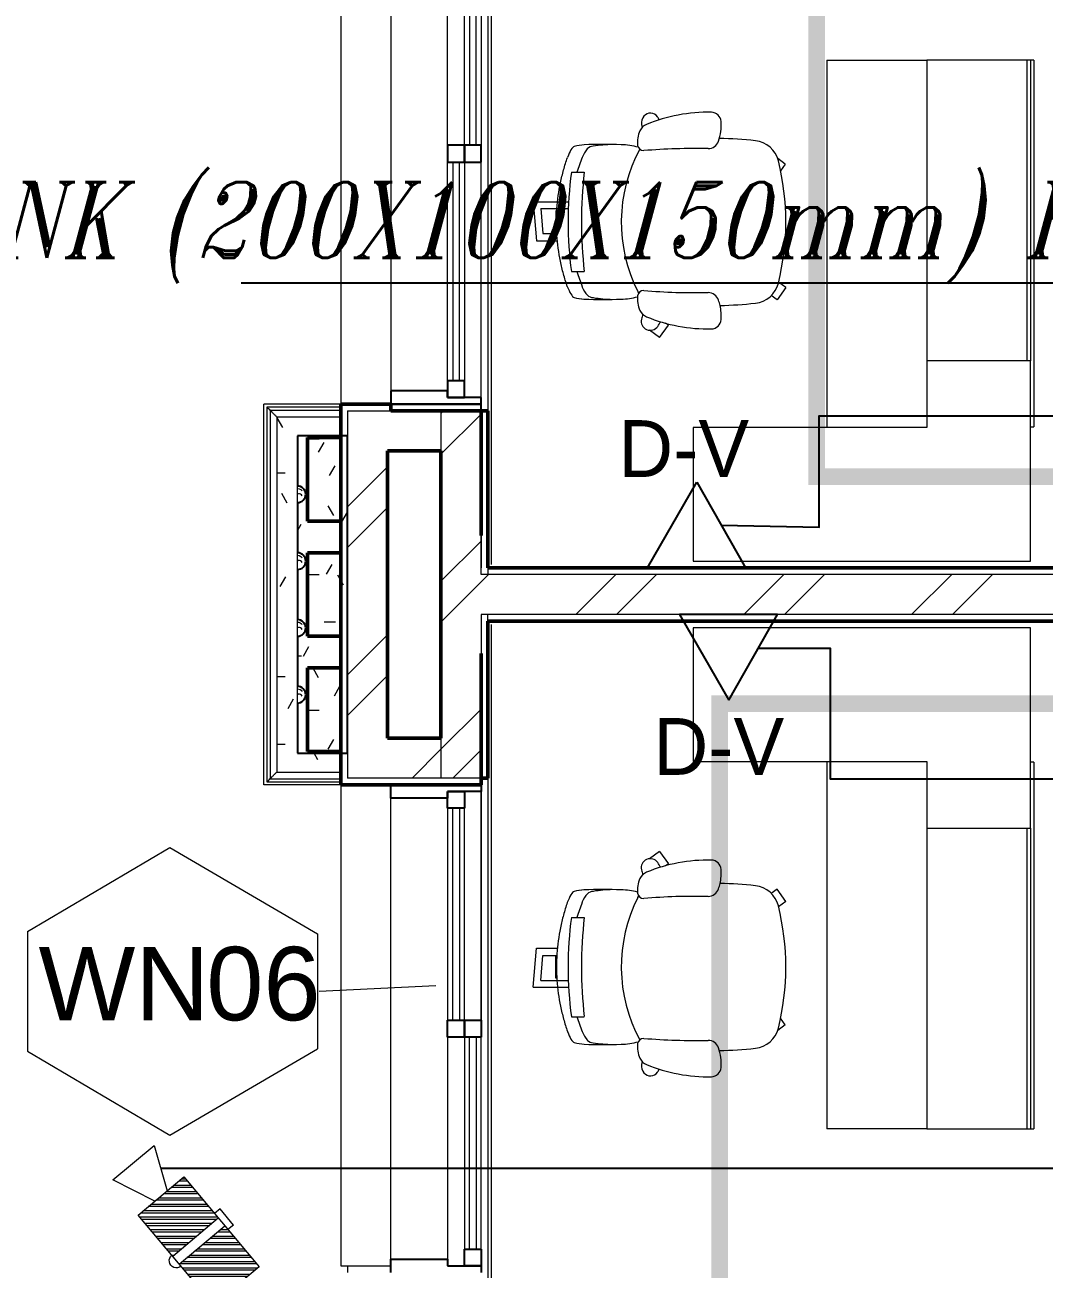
# Model space of a CAD drawing. Header units: millimetres. Extents: x -9358 to 257996, y -67499 to 9117.
# Drawn here: x 32884 to 35936, y -26768 to -23043 of the extents above; entities that cross this region are included whole.
import ezdxf
from ezdxf import colors
from ezdxf.entities.mleader import LeaderData, LeaderLine
from ezdxf.math import Vec2, Vec3

# ---------------------------------------------------------------- set-up
doc = ezdxf.new("R2010")
doc.units = ezdxf.units.MM
doc.header["$LTSCALE"] = 1000
for name, color, linetype, lineweight in [('A-FLR-PAT', 8, 'Continuous', 18), ('A-FRN', 8, 'Continuous', 9), ('A-LIN-30-1', 8, 'Continuous', 25), ('A-TYP-WIN', 8, 'Continuous', 0), ('A-WAL-CLD', 8, 'Continuous', 9), ('A-WAL-CMU', 8, 'Continuous', 50), ('A-WAL-FIN', 8, 'Continuous', 9), ('A-WAL-LOW-20', 8, 'Continuous', 18), ('A-WAL-LOW-20-1', 8, 'Continuous', 50), ('A-WAL-LOW-30', 8, 'Continuous', 18), ('A-WAL-PAT-1', 8, 'Continuous', 9), ('A-WIN', 8, 'Continuous', 9), ('A-WIN-1', 8, 'Continuous', 25), ('A-WIN-2', 8, 'Continuous', 18), ('LC-CAM', 4, 'Continuous', 5)]:
    doc.layers.add(name, color=color, linetype=linetype, lineweight=lineweight)
for name, color, linetype in [('CCTV', 4, 'Continuous'), ('CCTVNET', 6, 'Continuous'), ('DATANET', 4, 'Continuous'), ('F POINT AGN', 7, 'Continuous'), ('Route - rack1', 7, 'Continuous')]:
    doc.layers.add(name, color=color, linetype=linetype)
doc.styles.add('Arial_8', font='arial.ttf', dxfattribs={"height": 220})
doc.styles.add('ELEC', font='romant.shx', dxfattribs={"width": 0.8, "oblique": 15, "height": 0.18})
pattern_1 = [(45, (0, 0), (-251.4472, 251.4472), []), (45, (0, 381), (-251.4472, 251.4472), [])]
pattern_2 = [(0, (0, 0), (406.4, 101.6), [33.528, -271.272, 33.528, -271.272, -1625.6]), (0, (0, 0), (406.4, 101.6), [-609.6, 33.528, -576.072, 33.528, -271.272, -711.2]), (0, (0, 0), (406.4, 101.6), [-1524, 33.528, -169.672, 33.528, -474.472]), (120, (152.4, 50.8), (-291.18818, 301.15272), [33.528, -271.272, 33.528, -271.272, -1625.6]), (120, (152.4, 50.8), (-291.18818, 301.15272), [-609.6, 33.528, -576.072, 33.528, -271.272, -711.2]), (120, (152.4, 50.8), (-291.18818, 301.15272), [-1524, 33.528, -169.672, 33.528, -474.472]), (240, (203.2, 254), (-115.21182, -402.75272), [33.528, -271.272, 33.528, -271.272, -1625.6]), (240, (203.2, 254), (-115.21182, -402.75272), [-609.6, 33.528, -576.072, 33.528, -271.272, -711.2]), (240, (203.2, 254), (-115.21182, -402.75272), [-1524, 33.528, -169.672, 33.528, -474.472])]
pattern_3 = [(0, (0, 0), (812.8, 203.2), [33.528, -576.072, 33.528, -576.072, -3251.2]), (0, (0, 0), (812.8, 203.2), [-1219.2, 33.528, -1185.672, 33.528, -576.072, -1422.4]), (0, (0, 0), (812.8, 203.2), [-3048, 33.528, -372.872, 33.528, -982.472]), (120, (304.8, 101.6), (-582.3764, 602.30545), [33.528, -576.072, 33.528, -576.072, -3251.2]), (120, (304.8, 101.6), (-582.3764, 602.30545), [-1219.2, 33.528, -1185.672, 33.528, -576.072, -1422.4]), (120, (304.8, 101.6), (-582.3764, 602.30545), [-3048, 33.528, -372.872, 33.528, -982.472]), (240, (406.4, 508), (-230.4236, -805.50545), [33.528, -576.072, 33.528, -576.072, -3251.2]), (240, (406.4, 508), (-230.4236, -805.50545), [-1219.2, 33.528, -1185.672, 33.528, -576.072, -1422.4]), (240, (406.4, 508), (-230.4236, -805.50545), [-3048, 33.528, -372.872, 33.528, -982.472])]

# ---------------------------------------------------------------- blocks, each defined once
blk = doc.blocks.new('Window Tag - Window Tag-41068-01-Ground Floor Plan')
at = {"layer": 'A-TYP-WIN'}
for p, q in [((-4.506, 1.627), (-0.238, 4.142)), ((-0.238, 4.142), (4.181, 1.556)), ((-4.506, 1.627), (-4.506, -1.959)), ((4.181, 1.556), (4.181, -1.888)), ((-4.506, -1.959), (-0.238, -4.474)), ((-0.238, -4.474), (4.181, -1.888))]:
    blk.add_line(p, q, dxfattribs=at)
blk = doc.blocks.new('D-V')
at = {"color": 3}
blk.add_lwpolyline([(1.2, 256.5), (146.9, 0), (-146.9, 0), (1.2, 256.5)], dxfattribs=at)
at = {"layer": 'CCTV', "color": 2}
blk.add_attdef('D-V', (-225.1, 246.5), '', height=170, dxfattribs=at)
blk = doc.blocks.new('Walls 98 - Walls 11-1777781-01-Ground Floor Furniture Plan')
at = {"layer": 'A-WAL-PAT-1'}
h = blk.add_hatch(dxfattribs=at)
h.set_pattern_fill('FP_10', color=256, style=0, pattern_type=2)
h.set_pattern_definition(pattern_2)
h.paths.add_polyline_path([(33730, -25070), (33830, -25070), (33830, -24820), (33730, -24820)], flags=0)
h.paths.add_polyline_path([(33830, -24725), (33830, -24475), (33730, -24475), (33730, -24725)], flags=0)
h.paths.add_polyline_path([(33830, -24380), (33830, -24130), (33730, -24130), (33730, -24380)], flags=0)
at = {"layer": 'A-WAL-CMU'}
for p, q in [((33830, -24130), (33730, -24130)), ((33730, -24130), (33730, -24380)), ((33830, -24380), (33830, -24130)), ((33730, -24380), (33830, -24380)), ((33830, -24475), (33730, -24475)), ((33730, -24475), (33730, -24725)), ((33830, -24725), (33830, -24475)), ((33730, -24725), (33830, -24725)), ((33830, -24820), (33730, -24820)), ((33730, -24820), (33730, -25070)), ((33830, -25070), (33830, -24820)), ((33730, -25070), (33830, -25070))]:
    blk.add_line(p, q, dxfattribs=at)
blk = doc.blocks.new('Sliding_Window_Double - 3000 x 2700-2663161-01-Ground Floor Furniture Plan')
at = {"layer": 'A-WIN'}
for p, q in [((-651.8, 180.6), (-1356.3, 180.6)), ((-600.9, 180.6), (53.7, 180.6)), ((153.7, 180.6), (808.2, 180.6)), ((1563.7, 180.6), (859.1, 180.6)), ((-1306.3, 130.6), (-651.8, 130.6)), ((53.7, 130.6), (-600.9, 130.6)), ((808.2, 130.6), (153.7, 130.6)), ((859.1, 130.6), (1513.7, 130.6)), ((-651.8, 80.6), (-1306.3, 80.6)), ((808.2, 80.6), (-600.9, 80.6)), ((1513.7, 80.6), (859.1, 80.6)), ((-1336.3, -89.4), (1543.7, -89.4))]:
    blk.add_line(p, q, dxfattribs=at)
at = {"layer": 'A-WIN-1'}
for p, q in [((-1376.3, 180.6), (-1396.3, 180.6)), ((-1376.3, 180.6), (-1376.3, -89.4)), ((-1356.3, 180.6), (-1376.3, 180.6)), ((-1376.3, -89.4), (-1376.3, 180.6)), ((-1356.3, 80.6), (-1356.3, 180.6)), ((-600.9, 180.6), (-651.8, 180.6)), ((-651.8, 180.6), (-651.8, 130.6)), ((-600.9, 130.6), (-600.9, 180.6)), ((103.7, 180.6), (53.7, 180.6)), ((53.7, 180.6), (53.7, 130.6)), ((153.7, 180.6), (103.7, 180.6)), ((103.7, 180.6), (103.7, 130.6)), ((103.7, 130.6), (103.7, 180.6)), ((153.7, 130.6), (153.7, 180.6)), ((859.1, 180.6), (808.2, 180.6)), ((808.2, 180.6), (808.2, 130.6)), ((859.1, 130.6), (859.1, 180.6)), ((1583.7, 180.6), (1563.7, 180.6)), ((1563.7, 180.6), (1563.7, 80.6)), ((1583.7, -89.4), (1583.7, 180.6)), ((1603.7, 180.6), (1583.7, 180.6)), ((1583.7, 180.6), (1583.7, -89.4)), ((-1306.3, 130.6), (-1356.3, 130.6)), ((-1356.3, 130.6), (-1356.3, 80.6)), ((-1306.3, 80.6), (-1306.3, 130.6)), ((-600.9, 130.6), (-651.8, 130.6)), ((-651.8, 130.6), (-651.8, 80.6)), ((-651.8, 130.6), (-600.9, 130.6)), ((-600.9, 80.6), (-600.9, 130.6)), ((53.7, 130.6), (103.7, 130.6)), ((103.7, 130.6), (153.7, 130.6)), ((808.2, 130.6), (859.1, 130.6)), ((859.1, 130.6), (808.2, 130.6)), ((808.2, 130.6), (808.2, 80.6)), ((859.1, 80.6), (859.1, 130.6)), ((1563.7, 130.6), (1513.7, 130.6)), ((1513.7, 130.6), (1513.7, 80.6)), ((1563.7, 80.6), (1563.7, 130.6)), ((-1336.3, 80.6), (-1356.3, 80.6)), ((-1356.3, 80.6), (-1306.3, 80.6)), ((-1336.3, -89.4), (-1336.3, 80.6)), ((-651.8, 80.6), (-600.9, 80.6)), ((808.2, 80.6), (859.1, 80.6)), ((1513.7, 80.6), (1563.7, 80.6)), ((1563.7, 80.6), (1543.7, 80.6)), ((1543.7, 80.6), (1543.7, -89.4)), ((-1376.3, -89.4), (-1336.3, -89.4)), ((1543.7, -89.4), (1583.7, -89.4))]:
    blk.add_line(p, q, dxfattribs=at)
at = {"layer": 'A-WIN-2'}
for p, q in [((53.7, 165.6), (-600.9, 165.6)), ((-600.9, 165.6), (-600.9, 145.6)), ((53.7, 145.6), (53.7, 165.6)), ((808.2, 165.6), (153.7, 165.6)), ((153.7, 165.6), (153.7, 145.6)), ((808.2, 145.6), (808.2, 165.6)), ((-651.8, 115.6), (-1306.3, 115.6)), ((-1306.3, 115.6), (-1306.3, 95.6)), ((-651.8, 95.6), (-651.8, 115.6)), ((-600.9, 145.6), (53.7, 145.6)), ((153.7, 145.6), (808.2, 145.6)), ((1513.7, 115.6), (859.1, 115.6)), ((859.1, 115.6), (859.1, 95.6)), ((1513.7, 95.6), (1513.7, 115.6)), ((-1306.3, 95.6), (-651.8, 95.6)), ((859.1, 95.6), (1513.7, 95.6))]:
    blk.add_line(p, q, dxfattribs=at)
blk = doc.blocks.new('Sliding_Window_Single - 1500 x 2700-V56-01-Ground Floor Furniture Plan')
at = {"layer": 'A-WIN'}
for p, q in [((-675, 135), (705, 135)), ((-10, -35), (-675, -35)), ((675, -35), (40, -35)), ((-10, -85), (-645, -85)), ((40, -85), (675, -85)), ((-645, -135), (-10, -135)), ((725, -135), (40, -135)), ((40, -135), (725, -135))]:
    blk.add_line(p, q, dxfattribs=at)
at = {"layer": 'A-WIN-1'}
for p, q in [((-715, 135), (-675, 135)), ((-675, 135), (-675, -35)), ((705, 135), (745, 135)), ((705, -35), (705, 135)), ((-695, -35), (-695, -135)), ((-675, -35), (-695, -35)), ((-10, -85), (-10, -35)), ((-10, -35), (40, -35)), ((40, -35), (40, -85)), ((675, -85), (675, -35)), ((675, -35), (725, -35)), ((725, -35), (705, -35)), ((725, -135), (725, -35)), ((725, -35), (725, -85)), ((-695, -135), (-695, -85)), ((-695, -85), (-645, -85)), ((-645, -85), (-645, -135)), ((-10, -135), (-10, -85)), ((-10, -85), (40, -85)), ((40, -85), (-10, -85)), ((40, -85), (40, -135)), ((725, -85), (675, -85)), ((-695, -135), (-715, -135)), ((-645, -135), (-695, -135)), ((40, -135), (-10, -135)), ((745, -135), (725, -135))]:
    blk.add_line(p, q, dxfattribs=at)
at = {"layer": 'A-WIN-2'}
for p, q in [((40, -50), (675, -50)), ((40, -70), (40, -50)), ((675, -70), (40, -70)), ((675, -50), (675, -70)), ((-645, -100), (-10, -100)), ((-645, -120), (-645, -100)), ((-10, -100), (-10, -120)), ((-10, -120), (-645, -120))]:
    blk.add_line(p, q, dxfattribs=at)
blk = doc.blocks.new('Task chair 9554N35 - Task chair 9554N35-745676-01-Ground Floor Furniture Plan')
at = {"layer": 'A-FRN'}
for p, q in [((-172.9, 306.8), (-189.9, 284.3)), ((-172.9, 306.8), (-153.2, 293.1)), ((196.3, 309), (180.3, 287)), ((196.3, 309), (233.1, 282.3)), ((233.1, 282.3), (220.5, 265)), ((309.5, -42.5), (303.3, -51.1)), ((346.3, -69.3), (309.5, -42.5)), ((346.3, -69.3), (324.3, -99.6)), ((208.7, -134.6), (213.5, -132.2)), ((-148.6, -333.2), (-148.6, -294.8)), ((148.6, -333.5), (148.6, -294.8)), ((-59.9, -447.8), (-59.9, -341.6)), ((-40.1, -424.9), (-40.1, -342.5)), ((-33.2, -377), (-33.2, -380)), ((-33.2, -380), (34.3, -380)), ((34.3, -418.4), (34.3, -377)), ((56.2, -437.7), (56.2, -375.4)), ((-59.9, -447.8), (56.2, -437.7)), ((-40.1, -424.9), (34.3, -418.4))]:
    blk.add_line(p, q, dxfattribs=at)
for centre, radius, start, end in [((0, -450.7), 759.4, 76.0583, 103.9416), ((-163.7, 208.7), 80, 103.9416, 173.6414), ((163.7, 208.7), 80, 6.3586, 76.0583), ((875.8, 92.8), 1126, 173.6414, 179.1387), ((-875.8, 92.8), 1126, 0.9685, 6.3586), ((-298.4, 85.1), 30, 94.385, 178.8307), ((-289.7, -26.9), 142.3, 70.4284, 94.4069), ((281.6, -26.9), 142.3, 102.8407, 109.5716), ((281.6, -26.9), 142.3, 85.5931, 102.8407), ((290.2, 85.1), 30, 1.1693, 85.615), ((157.4, 76.4), 485.9, 178.9013, 202.3772), ((-253.5, 75.2), 34, 1.5783, 70.4284), ((1706.6, 39.8), 1926.5, 178.9201, 184.6505), ((-1714.8, 39.8), 1926.5, 355.3495, 1.0799), ((245.3, 75.2), 34, 109.5716, 178.4217), ((-165.6, 76.4), 485.9, 337.6228, 1.0987), ((-270.6, -142.7), 80.3, 115.9395, 123.4121), ((266.7, -140.7), 80.4, 54.9497, 66.5438), ((-301, -96.7), 25.2, 123.4121, 230.4202), ((-257.7, -94.4), 37, 202.4815, 245.4243), ((249.5, -94.4), 37, 294.5757, 337.5185), ((297.3, -97.1), 27.1, 257.0503, 54.9497), ((-296.1, -90.9), 32.8, 230.4202, 277.5798), ((-304.4, -28.7), 95.5, 277.5798, 283.1299), ((-239, -54.3), 81.3, 245.2067, 276.9285), ((-5.9, -191.7), 225.5, 165.0105, 178.0847), ((-231.5, -117.1), 18, 277.2916, 2.3739), ((1.2, 277.4), 461.4, 241.6816, 296.7275), ((223.3, -117.1), 18, 177.6261, 262.7084), ((230.8, -54.3), 81.3, 263.0715, 294.7933), ((5.9, -191.7), 225.5, 1.9153, 14.4821), ((351.4, 138.5), 268.8, 253.8265, 257.0503), ((1424.9, -239.6), 1657.1, 178.0847, 181.9153), ((-1424.9, -239.6), 1657.1, 358.0847, 1.9153), ((192.1, -200.6), 424.1, 181.2804, 189.1246), ((-192.1, -200.6), 424.1, 350.8754, 358.7196), ((-202, -267.3), 24.7, 181.265, 228.1434), ((0, 988.3), 1291.7, 263.3947, 276.6053), ((202, -267.3), 24.7, 311.8566, 358.735), ((18.2, 231.9), 573.4, 248.3703, 253.086), ((1, 773.4), 1116.7, 262.3012, 277.5932), ((-18.2, 231.9), 573.4, 286.914, 291.6297)]:
    blk.add_arc(centre, radius, start, end, dxfattribs=at)
for centre, major_axis, ratio, start_param, end_param in [((2833.6, -1083.6), (-3058.7, 867.3), 0.246692, 0.098786, 0.133654), ((-178.1, -286.4), (-48, 16.7), 0.376203, 0.715963, 1.386418), ((178.1, -286.7), (48.1, 16.1), 0.383717, 4.900693, 5.6098), ((-2833.6, -1083.6), (3058.7, 867.3), 0.246692, 6.149531, 6.184399), ((-2839.6, -1069.5), (3064.8, 850.5), 0.246639, 6.151983, 6.185843), ((-182.4, -335.9), (-44.1, 13.7), 0.260293, 0.190015, 1.407049), ((182.6, -337.1), (43.9, 14.1), 0.248418, 4.873403, 6.095378)]:
    blk.add_ellipse(centre, major_axis=major_axis, ratio=ratio, start_param=start_param, end_param=end_param, dxfattribs=at)
blk.add_open_spline([(193.1, -345.6), (180.8, -349.8), (155.9, -357.6), (104.9, -369.7), (39.6, -378.5), (-39.7, -378.4), (-105, -369.4), (-155.9, -357.1), (-180.8, -349.3), (-193.1, -344.9)], degree=3, knots=[0, 0, 0, 0, 0.1, 0.2, 0.4, 0.6, 0.8, 0.9, 1, 1, 1, 1], dxfattribs=at)
blk = doc.blocks.new('secretary office - manager office -1 2-1846450-01-Ground Floor Furniture Plan')
at = {"layer": 'A-FRN'}
for p, q in [((-550, 700), (-950, 700)), ((-950, 700), (-950, -300)), ((-550, 0), (-550, 700)), ((550, 300), (-550, 300)), ((550, 300), (550, 0)), ((-350, 0), (-550, 0)), ((550, 0), (-350, 0)), ((-350, -310), (-350, 0)), ((550, -300), (550, 0)), ((-950, -300), (-950, -310)), ((-950, -310), (-360, -310)), ((-548, -310), (-548, -320)), ((550, -320), (-548, -320)), ((-360, -310), (-350, -310)), ((-350, -300), (550, -300)), ((-350, -300), (550, -300)), ((550, -310), (-350, -310)), ((550, -310), (550, -300)), ((550, -320), (550, -310))]:
    blk.add_line(p, q, dxfattribs=at)
blk = doc.blocks.new('Task chair 9554N35 - Task chair 9554N35-733048-01-Ground Floor Furniture Plan')
at = {"layer": 'A-FRN'}
for p, q in [((-59.9, 447.8), (56.2, 437.7)), ((-59.9, 447.8), (-59.9, 341.6)), ((-40.1, 424.9), (-40.1, 342.5)), ((-40.1, 424.9), (34.3, 418.4)), ((34.3, 418.4), (34.3, 377)), ((56.2, 437.7), (56.2, 375.4)), ((-33.2, 380), (34.3, 380)), ((-33.2, 377), (-33.2, 380)), ((-148.6, 333.2), (-148.6, 294.8)), ((148.6, 333.5), (148.6, 294.8)), ((208.7, 134.6), (213.5, 132.2)), ((346.3, 69.3), (324.3, 99.6)), ((309.5, 42.5), (303.3, 51.1)), ((346.3, 69.3), (309.5, 42.5)), ((-172.9, -306.8), (-189.9, -284.3)), ((-172.9, -306.8), (-153.2, -293.1)), ((196.3, -309), (180.3, -287)), ((196.3, -309), (233.1, -282.3)), ((233.1, -282.3), (220.5, -265))]:
    blk.add_line(p, q, dxfattribs=at)
for centre, radius, start, end in [((1, -773.4), 1116.7, 82.4068, 97.6988), ((18.2, -231.9), 573.4, 106.914, 111.6297), ((0, -988.3), 1291.7, 83.3947, 96.6053), ((-18.2, -231.9), 573.4, 68.3703, 73.086), ((1424.9, 239.6), 1657.1, 178.0847, 181.9153), ((192.1, 200.6), 424.1, 170.8754, 178.7196), ((-202, 267.3), 24.7, 131.8566, 178.735), ((202, 267.3), 24.7, 1.265, 48.1434), ((-192.1, 200.6), 424.1, 1.2804, 9.1246), ((-1424.9, 239.6), 1657.1, 358.0847, 1.9153), ((-5.9, 191.7), 225.5, 181.9153, 194.9895), ((1.2, -277.4), 461.4, 63.2725, 118.3184), ((5.9, 191.7), 225.5, 345.5179, 358.0847), ((-301, 96.7), 25.2, 129.5798, 236.5879), ((-296.1, 90.9), 32.8, 82.4202, 129.5798), ((-257.7, 94.4), 37, 114.5757, 157.5185), ((-304.4, 28.7), 95.5, 76.8701, 82.4202), ((-239, 54.3), 81.3, 83.0715, 114.7933), ((-231.5, 117.1), 18, 357.6261, 82.7084), ((1706.6, -39.8), 1926.5, 175.3495, 181.0799), ((223.3, 117.1), 18, 97.2916, 182.3739), ((-1714.8, -39.8), 1926.5, 358.9201, 4.6505), ((230.8, 54.3), 81.3, 65.2067, 96.9285), ((249.5, 94.4), 37, 22.4815, 65.4243), ((351.4, -138.5), 268.8, 102.9497, 106.1735), ((297.3, 97.1), 27.1, 305.0503, 102.9497), ((157.4, -76.4), 485.9, 157.6228, 181.0987), ((-270.6, 142.7), 80.3, 236.5879, 244.0605), ((-165.6, -76.4), 485.9, 358.9013, 22.3772), ((266.7, 140.7), 80.4, 293.4562, 305.0503), ((-298.4, -85.1), 30, 181.1693, 265.615), ((-289.7, 26.9), 142.3, 265.5931, 289.5716), ((875.8, -92.8), 1126, 180.8613, 186.3586), ((-253.5, -75.2), 34, 289.5716, 358.4217), ((245.3, -75.2), 34, 181.5783, 250.4284), ((281.6, 26.9), 142.3, 250.4284, 257.1593), ((290.2, -85.1), 30, 274.385, 358.8307), ((-875.8, -92.8), 1126, 353.6414, 359.0315), ((281.6, 26.9), 142.3, 257.1593, 274.4069), ((-163.7, -208.7), 80, 186.3586, 256.0584), ((163.7, -208.7), 80, 283.9417, 353.6414), ((0, 450.7), 759.4, 256.0584, 283.9417)]:
    blk.add_arc(centre, radius, start, end, dxfattribs=at)
for centre, major_axis, ratio, start_param, end_param in [((-182.4, 335.9), (44.1, 13.7), 0.260293, 1.734544, 2.951577), ((182.6, 337.1), (-43.9, 14.1), 0.248418, 3.3294, 4.551375), ((2833.6, 1083.6), (3058.7, 867.3), 0.246692, 3.007939, 3.042807), ((-178.1, 286.4), (48, 16.7), 0.376203, 1.755174, 2.42563), ((178.1, 286.7), (-48.1, 16.1), 0.383717, 3.814978, 4.524085), ((-2839.6, 1069.5), (-3064.8, 850.5), 0.246639, 3.238935, 3.272795), ((-2833.6, 1083.6), (-3058.7, 867.3), 0.246692, 3.240378, 3.275247)]:
    blk.add_ellipse(centre, major_axis=major_axis, ratio=ratio, start_param=start_param, end_param=end_param, dxfattribs=at)
blk.add_open_spline([(193.1, 345.6), (180.8, 349.8), (155.9, 357.6), (104.9, 369.7), (39.6, 378.5), (-39.7, 378.4), (-105, 369.4), (-155.9, 357.1), (-180.8, 349.3), (-193.1, 344.9)], degree=3, knots=[0, 0, 0, 0, 0.1, 0.2, 0.4, 0.6, 0.8, 0.9, 1, 1, 1, 1], dxfattribs=at)
blk = doc.blocks.new('secretary office - manager office -1 2-1846452-01-Ground Floor Furniture Plan')
at = {"layer": 'A-FRN'}
for p, q in [((-360, 310), (-950, 310)), ((-950, 310), (-950, 300)), ((-950, 300), (-950, -700)), ((-548, 320), (550, 320)), ((-548, 320), (-548, 310)), ((-350, 310), (-360, 310)), ((-350, 0), (-350, 310)), ((-350, 310), (550, 310)), ((550, 300), (-350, 300)), ((550, 300), (-350, 300)), ((550, 310), (550, 320)), ((550, 300), (550, 310)), ((550, 0), (550, 300)), ((-550, -700), (-550, 0)), ((-550, 0), (-350, 0)), ((-350, 0), (550, 0)), ((550, 0), (550, -300)), ((-550, -300), (550, -300)), ((-950, -700), (-550, -700))]:
    blk.add_line(p, q, dxfattribs=at)
blk = doc.blocks.new('FP_454-01-Ground Floor Furniture Plan')
at = {"layer": 'A-WAL-PAT-1'}
for p, q in [((-16693.9, -28795.5), (-16692.3, -28798.5)), ((-16690.3, -28814), (-16694.1, -28810.1)), ((-16692.3, -28798.5), (-16689.8, -28800.7)), ((-16685.4, -28816.5), (-16690.3, -28814)), ((-16689.8, -28800.7), (-16686.5, -28801.7)), ((-16686.5, -28801.7), (-16683.1, -28801.5)), ((-16680, -28817.4), (-16685.4, -28816.5)), ((-16683.1, -28801.5), (-16680, -28800))]:
    blk.add_line(p, q, dxfattribs=at)
blk = doc.blocks.new('FP_455-01-Ground Floor Furniture Plan')
at = {"layer": 'A-WAL-PAT-1'}
for p, q in [((-16691.4, -28612.9), (-16694.1, -28609.8)), ((-16693.9, -28595.2), (-16692.4, -28598.2)), ((-16692.4, -28598.2), (-16689.8, -28600.4)), ((-16689.8, -28600.4), (-16686.5, -28601.4)), ((-16686.5, -28601.4), (-16683.1, -28601.2)), ((-16683.1, -28601.2), (-16680, -28599.8)), ((-16688, -28615.2), (-16691.4, -28612.9)), ((-16684.1, -28616.7), (-16688, -28615.2)), ((-16680, -28617.2), (-16684.1, -28616.7))]:
    blk.add_line(p, q, dxfattribs=at)
blk = doc.blocks.new('FP_456-01-Ground Floor Furniture Plan')
at = {"layer": 'A-WAL-PAT-1'}
for p, q in [((-16691.4, -28413.1), (-16694.2, -28410)), ((-16693.9, -28395.4), (-16692.4, -28398.4)), ((-16692.4, -28398.4), (-16689.8, -28400.6)), ((-16688, -28415.4), (-16691.4, -28413.1)), ((-16689.8, -28400.6), (-16686.6, -28401.7)), ((-16684.1, -28416.9), (-16688, -28415.4)), ((-16686.6, -28401.7), (-16683.1, -28401.5)), ((-16680, -28417.4), (-16684.1, -28416.9)), ((-16683.1, -28401.5), (-16680, -28400))]:
    blk.add_line(p, q, dxfattribs=at)
blk = doc.blocks.new('FP_457-01-Ground Floor Furniture Plan')
at = {"layer": 'A-WAL-PAT-1'}
for p, q in [((-16690.2, -29014), (-16694, -29010.1)), ((-16693.9, -28995.6), (-16692.3, -28998.5)), ((-16692.3, -28998.5), (-16689.7, -29000.7)), ((-16685.4, -29016.5), (-16690.2, -29014)), ((-16689.7, -29000.7), (-16686.5, -29001.7)), ((-16686.5, -29001.7), (-16683.1, -29001.5)), ((-16680, -29017.4), (-16685.4, -29016.5)), ((-16683.1, -29001.5), (-16680, -29000))]:
    blk.add_line(p, q, dxfattribs=at)
blk = doc.blocks.new('Walls 330 - Walls 304-2897662-01-Ground Floor Furniture Plan')
at = {"layer": 'A-WAL-PAT-1'}
h = blk.add_hatch(dxfattribs=at)
h.set_pattern_fill('FP_191', color=256, style=0, pattern_type=2)
h.set_pattern_definition([(180, (17020, -53300), (-406.4, -101.6), [33.528, -271.272, 33.528, -271.272, -1625.6]), (180, (17020, -53300), (-406.4, -101.6), [-609.6, 33.528, -576.072, 33.528, -271.272, -711.2]), (180, (17020, -53300), (-406.4, -101.6), [-1524, 33.528, -169.672, 33.528, -474.472]), (300, (16867.6, -53350.8), (291.18818, -301.15272), [33.528, -271.272, 33.528, -271.272, -1625.6]), (300, (16867.6, -53350.8), (291.18818, -301.15272), [-609.6, 33.528, -576.072, 33.528, -271.272, -711.2]), (300, (16867.6, -53350.8), (291.18818, -301.15272), [-1524, 33.528, -169.672, 33.528, -474.472]), (60, (16816.8, -53554), (115.21182, 402.75272), [33.528, -271.272, 33.528, -271.272, -1625.6]), (60, (16816.8, -53554), (115.21182, 402.75272), [-609.6, 33.528, -576.072, 33.528, -271.272, -711.2]), (60, (16816.8, -53554), (115.21182, 402.75272), [-1524, 33.528, -169.672, 33.528, -474.472])])
h.paths.add_polyline_path([(-16680, -28225), (-16830, -28225), (-16830, -29175), (-16680, -29175), (-16680, -29025), (-16694.7, -29020.2), (-16703.8, -29007.7), (-16703.8, -28992.3), (-16694.7, -28979.8), (-16680, -28975), (-16680, -28825), (-16694.7, -28820.2), (-16703.8, -28807.7), (-16703.8, -28792.3), (-16694.7, -28779.8), (-16680, -28775), (-16680, -28624.8), (-16694.7, -28620), (-16703.8, -28607.5), (-16703.8, -28592), (-16694.7, -28579.5), (-16680, -28574.8), (-16680, -28425), (-16694.7, -28420.2), (-16703.8, -28407.7), (-16703.8, -28392.3), (-16694.7, -28379.8), (-16680, -28375), (-16680, -28372.9)], flags=0)
at = {"layer": 'A-LIN-30-1'}
for p, q in [((-16830, -28225), (-16830, -29175)), ((-16680, -28225), (-16830, -28225)), ((-16680, -28375), (-16680, -28225)), ((-16680, -28574.8), (-16680, -28425)), ((-16680, -28775), (-16680, -28624.8)), ((-16680, -28975), (-16680, -28825)), ((-16680, -29175), (-16680, -29025)), ((-16830, -29175), (-16680, -29175))]:
    blk.add_line(p, q, dxfattribs=at)
for centre in [(-16680, -28400), (-16680, -28599.8), (-16680, -28800), (-16680, -29000)]:
    blk.add_arc(centre, 25, 90, 270, dxfattribs=at)
at = {"layer": 'A-WAL-FIN'}
for p, q in [((-16680, -28375), (-16680, -28400)), ((-16680, -28400), (-16680, -28425)), ((-16680, -28574.8), (-16680, -28599.8)), ((-16680, -28599.8), (-16680, -28624.8)), ((-16680, -28775), (-16680, -28800)), ((-16680, -28800), (-16680, -28825)), ((-16680, -28975), (-16680, -29000)), ((-16680, -29000), (-16680, -29025))]:
    blk.add_line(p, q, dxfattribs=at)
at = {"layer": 'A-WAL-LOW-20-1'}
for name in ['FP_456-01-Ground Floor Furniture Plan', 'FP_455-01-Ground Floor Furniture Plan', 'FP_454-01-Ground Floor Furniture Plan', 'FP_457-01-Ground Floor Furniture Plan']:
    blk.add_blockref(name, (0, 0), dxfattribs=at)
blk = doc.blocks.new('FP_458-01-Ground Floor Furniture Plan')
at = {"layer": 'A-WAL-LOW-20'}
blk.add_line((33830, -24048.8), (33618.6, -24048.8), dxfattribs=at)
blk = doc.blocks.new('FP_459-01-Ground Floor Furniture Plan')
at = {"layer": 'A-WAL-LOW-20'}
blk.add_line((33830, -24039), (33608.9, -24039), dxfattribs=at)
blk = doc.blocks.new('FP_460-01-Ground Floor Furniture Plan')
at = {"layer": 'A-WAL-LOW-20'}
blk.add_line((33618.6, -24048.8), (33618.6, -25151.5), dxfattribs=at)
blk = doc.blocks.new('FP_461-01-Ground Floor Furniture Plan')
at = {"layer": 'A-WAL-LOW-20'}
blk.add_line((33608.9, -24039), (33608.9, -25161.2), dxfattribs=at)
blk = doc.blocks.new('FP_462-01-Ground Floor Furniture Plan')
at = {"layer": 'A-WAL-LOW-20'}
blk.add_line((33618.6, -25151.5), (33830, -25151.5), dxfattribs=at)
blk = doc.blocks.new('FP_463-01-Ground Floor Furniture Plan')
at = {"layer": 'A-WAL-LOW-20'}
blk.add_line((33608.9, -25161.2), (33830, -25161.2), dxfattribs=at)
blk = doc.blocks.new('Walls 331 - Walls 78-2897792-01-Ground Floor Furniture Plan')
at = {"layer": 'A-WAL-PAT-1'}
h = blk.add_hatch(dxfattribs=at)
h.set_pattern_fill('FP_136', color=256, style=0, pattern_type=2)
h.set_pattern_definition(pattern_2)
h.paths.add_polyline_path([(33700, -24900), (33702, -24896), (33701.4, -24895.1), (33700.4, -24898.5)], flags=0)
h.paths.add_polyline_path([(33700, -24700.3), (33702, -24696.3), (33701.4, -24695.3), (33700.4, -24698.7)], flags=0)
h.paths.add_polyline_path([(33700, -24500), (33702, -24496), (33701.4, -24495.1), (33700.4, -24498.5)], flags=0)
h.paths.add_polyline_path([(33700, -24300), (33702, -24296), (33701.4, -24295.1), (33700.4, -24298.5)], flags=0)
h.paths.add_polyline_path([(33638.3, -25131.8), (33830, -25131.8), (33830, -25075), (33700, -25075), (33700, -24925), (33700, -24924.4), (33700, -24875.8), (33700, -24875), (33700, -24725.3), (33700, -24724.6), (33700, -24676.1), (33700, -24675.3), (33700, -24525), (33700, -24524.4), (33700, -24475.8), (33700, -24475), (33700, -24325), (33700, -24324.4), (33700.2, -24275.6), (33700, -24275), (33700, -24125), (33830, -24125), (33830, -24068.5), (33638.3, -24068.5), (33638.3, -24927.1)], flags=0)
at = {"layer": 'A-WAL-LOW-20'}
for p, q in [((33638.3, -24068.5), (33830, -24068.5)), ((33638.3, -24068.5), (33638.3, -25131.8)), ((33638.3, -25131.8), (33830, -25131.8))]:
    blk.add_line(p, q, dxfattribs=at)
for points, knots in [([(33608.9, -24039), (33608.9, -24039), (33609.3, -24039.4), (33612.2, -24042.3), (33616.1, -24046.2), (33618, -24048.1)], [0.1701475, 0.1701475, 0.1701475, 0.1701475, 0.25, 0.5, 0.6488772, 0.6488772, 0.6488772, 0.6488772]), ([(33618.6, -24048.8), (33618.6, -24048.8), (33618.8, -24048.9), (33619.7, -24049.8), (33621.4, -24051.5), (33623, -24053.1), (33624.9, -24055), (33627.1, -24057.2), (33629.6, -24059.7), (33633.3, -24063.4), (33636.2, -24066.4), (33638.3, -24068.5)], [0.4599876, 0.4599876, 0.4599876, 0.4599876, 0.5, 0.6, 0.65, 0.7, 0.75, 0.8, 0.85, 0.9, 1, 1, 1, 1]), ([(33618.6, -25151.5), (33618.6, -25151.5), (33618.8, -25151.3), (33619.7, -25150.4), (33621.4, -25148.8), (33623, -25147.1), (33624.9, -25145.2), (33627.1, -25143), (33629.6, -25140.5), (33633.3, -25136.8), (33636.3, -25133.9), (33638.3, -25131.8)], [0.4599876, 0.4599876, 0.4599876, 0.4599876, 0.5, 0.6, 0.65, 0.7, 0.75, 0.8, 0.85, 0.9, 1, 1, 1, 1]), ([(33608.9, -25161.2), (33608.9, -25161.2), (33609.3, -25160.9), (33612.2, -25157.9), (33616.1, -25154), (33618, -25152.2)], [0.1701475, 0.1701475, 0.1701475, 0.1701475, 0.25, 0.5, 0.6488772, 0.6488772, 0.6488772, 0.6488772])]:
    blk.add_open_spline(points, degree=3, knots=knots, dxfattribs=at)
for name in ['FP_459-01-Ground Floor Furniture Plan', 'FP_461-01-Ground Floor Furniture Plan', 'FP_458-01-Ground Floor Furniture Plan', 'FP_460-01-Ground Floor Furniture Plan', 'FP_463-01-Ground Floor Furniture Plan', 'FP_462-01-Ground Floor Furniture Plan']:
    blk.add_blockref(name, (0, 0), dxfattribs=at)
blk = doc.blocks.new('G')
at = {"layer": 'A-WAL-PAT-1'}
h = blk.add_hatch(dxfattribs=at)
h.set_pattern_fill('FP_2', color=256, style=0, pattern_type=2)
h.set_pattern_definition(pattern_3)
h.paths.add_polyline_path([(34250, -24540), (34270, -24540), (34270, -24050), (34250, -24050), (34250, -24520)], flags=0)
h.paths.add_polyline_path([(34250, -21050), (34270, -21050), (34270, -20750), (34250, -20750)], flags=0)
h = blk.add_hatch(dxfattribs=at)
h.set_pattern_fill('FP_1', color=256, style=0, pattern_type=2)
h.set_pattern_definition(pattern_1)
h.paths.add_polyline_path([(33970, -25030), (33970, -24050), (33850, -24050), (33850, -25030)], flags=0)
h = blk.add_hatch(dxfattribs=at)
h.set_pattern_fill('FP_1', color=256, style=0, pattern_type=2)
h.set_pattern_definition(pattern_1)
h.paths.add_polyline_path([(34130, -25150), (34250, -25150), (34250, -24050), (34130, -24050), (34130, -25030)], flags=0)
h = blk.add_hatch(dxfattribs=at)
h.set_pattern_fill('FP_1', color=256, style=0, pattern_type=2)
h.set_pattern_definition(pattern_1)
h.paths.add_polyline_path([(34250, -24660), (40240, -24660), (40240, -24540), (34250, -24540)], flags=0)
h = blk.add_hatch(dxfattribs=at)
h.set_pattern_fill('FP_2', color=256, style=0, pattern_type=2)
h.set_pattern_definition(pattern_3)
h.paths.add_polyline_path([(34270, -24540), (40220, -24540), (40220, -24520), (34270, -24520)], flags=0)
h = blk.add_hatch(dxfattribs=at)
h.set_pattern_fill('FP_2', color=256, style=0, pattern_type=2)
h.set_pattern_definition(pattern_3)
h.paths.add_polyline_path([(34250, -28640), (34270, -28640), (34270, -26790), (34250, -26790), (34250, -28540.7)], flags=0)
h.paths.add_polyline_path([(34250, -26670), (34270, -26670), (34270, -26650), (34250, -26650)], flags=0)
h.paths.add_polyline_path([(34250, -25150), (34270, -25150), (34270, -24660), (34250, -24660), (34250, -25030)], flags=0)
h = blk.add_hatch(dxfattribs=at)
h.set_pattern_fill('FP_2', color=256, style=0, pattern_type=2)
h.set_pattern_definition(pattern_3)
h.paths.add_polyline_path([(34270, -24680), (40220, -24680), (40220, -24660), (34270, -24660)], flags=0)
h = blk.add_hatch(dxfattribs=at)
h.set_pattern_fill('FP_1', color=256, style=0, pattern_type=2)
h.set_pattern_definition(pattern_1)
h.paths.add_polyline_path([(34130, -25150), (34130, -25030), (33850, -25030), (33850, -25150), (34051.2, -25150)], flags=0)
at = {"layer": 'A-FLR-PAT'}
for p, q in [((33830, -21070), (33830, -24030)), ((33830, -25170), (33830, -26610)), ((33830, -26610), (33980, -26610)), ((33850, -26610), (33850, -26630))]:
    blk.add_line(p, q, dxfattribs=at)
at = {"layer": 'A-WAL-CLD'}
for p, q in [((33850, -24050), (33850, -25150)), ((33850, -24050), (33980, -24050)), ((34130, -24050), (34130, -24170)), ((34250, -24540), (34250, -24423.3)), ((34250, -24423.3), (34250, -24520)), ((40240, -24540), (34250, -24540)), ((34270, -24520), (34270, -24540)), ((40240, -24660), (34250, -24660)), ((34250, -24660), (34250, -24776.7)), ((34270, -24680), (34270, -24660)), ((34130, -25030), (34130, -25150)), ((34250, -25150), (33850, -25150))]:
    blk.add_line(p, q, dxfattribs=at)
at = {"layer": 'A-WAL-CMU'}
for p, q in [((33980, -24030), (33830, -24030)), ((33830, -24030), (33830, -25170)), ((33980, -24050), (33980, -24030)), ((34270, -24050), (33980, -24050)), ((34250, -24423.3), (34250, -24050)), ((34250, -24050), (34250, -24423.3)), ((34270, -24520), (34270, -24050)), ((33970, -25030), (33970, -24170)), ((33970, -24170), (34130, -24170)), ((34130, -24170), (34130, -25030)), ((40220, -24520), (34270, -24520)), ((34270, -24680), (40220, -24680)), ((34270, -25150), (34270, -24680)), ((34250, -24776.7), (34250, -25170)), ((34130, -25030), (33970, -25030)), ((33830, -25170), (34250, -25170)), ((34250, -25150), (34270, -25150))]:
    blk.add_line(p, q, dxfattribs=at)
at = {"layer": 'A-WAL-LOW-30'}
for p, q in [((34280, -20780), (34280, -24510)), ((34270, -21050), (34270, -24050)), ((33600, -25170), (33600, -24030)), ((33830, -24030), (33600, -24030)), ((34280, -24690), (34280, -28610)), ((33830, -25170), (33600, -25170)), ((34270, -25150), (34270, -26650))]:
    blk.add_line(p, q, dxfattribs=at)
at = {"layer": 'A-FRN'}
for name, p, rotation in [('secretary office - manager office -1 2-1846450-01-Ground Floor Furniture Plan', (35585, -23550), 90.00000000000254), ('Task chair 9554N35 - Task chair 9554N35-745676-01-Ground Floor Furniture Plan', (34853.8, -23484.5), 269.9999999999977), ('secretary office - manager office -1 2-1846452-01-Ground Floor Furniture Plan', (35585, -25650), 269.9999999999981), ('Task chair 9554N35 - Task chair 9554N35-733048-01-Ground Floor Furniture Plan', (34853.8, -25715.5), 90.00000000000288)]:
    blk.add_blockref(name, p, dxfattribs=dict(at, rotation=rotation))
at = {"layer": 'A-WAL-LOW-20'}
for name in ['Walls 98 - Walls 11-1777781-01-Ground Floor Furniture Plan', 'Walls 331 - Walls 78-2897792-01-Ground Floor Furniture Plan']:
    blk.add_blockref(name, (0, 0), dxfattribs=at)
at = {"layer": 'A-WAL-LOW-20-1', "rotation": 180}
blk.add_blockref('Walls 330 - Walls 304-2897662-01-Ground Floor Furniture Plan', (17020, -53300), dxfattribs=at)
at = {"layer": 'A-WIN'}
for name, p, rotation in [('Sliding_Window_Double - 3000 x 2700-2663161-01-Ground Floor Furniture Plan', (34069.4, -22446.3), 270.0000000000005), ('Sliding_Window_Single - 1500 x 2700-V56-01-Ground Floor Furniture Plan', (34115, -25915), 89.99999999999969)]:
    blk.add_blockref(name, p, dxfattribs=dict(at, rotation=rotation))
blk = doc.blocks.new('CAM 2')
at = {"layer": 'LC-CAM'}
h = blk.add_hatch(dxfattribs=at)
h.set_pattern_fill('ANSI32', color=3, scale=2, angle=45)
h.paths.add_polyline_path([(53330.6, -56687.2), (53453.7, -56790.2), (53567.9, -56653.6), (53444.8, -56550.7)], flags=17)
h.paths.add_polyline_path([(53477.3, -56809.9), (53599.7, -56912.2), (53713.8, -56775.6), (53591.5, -56673.3)])
at = {"layer": 'LC-CAM', "color": 3}
for p, q in [((53339.8, -56474.6), (53236.7, -56598)), ((53403.2, -56600.4), (53339.8, -56474.6)), ((53236.7, -56598), (53372.1, -56637.3)), ((53567.9, -56653.6), (53453.7, -56790.2)), ((53591.5, -56673.3), (53477.3, -56809.9)), ((53426.6, -56795.5), (53440.4, -56779)), ((53474.7, -56835.6), (53426.6, -56795.5)), ((53474.7, -56835.6), (53488.4, -56819.2))]:
    blk.add_line(p, q, dxfattribs=at)
blk.add_lwpolyline([(53444.8, -56550.7), (53330.6, -56687.2), (53599.7, -56912.2), (53713.8, -56775.6)], close=True, dxfattribs=at)
blk.add_arc((53581.3, -56664.8), 21.5, 320.1045, 140.1045, dxfattribs=at)
blk = doc.blocks.new('RACK1 - ROUTE')
at = {"layer": 'F POINT AGN', "color": 1, "const_width": 50}
blk.add_lwpolyline([(40157, -17264), (40157, -19605), (41613, -19605), (41613, -21440), (39321, -21440), (39321, -24395), (35255, -24395), (35255, -20808), (41268, -20808), (41268, -28106), (34964, -28106), (34964, -25075), (39441, -25075), (39441, -28053), (39441, -36826), (29874, -36826), (29874, -36826)], dxfattribs=at)

msp = doc.modelspace()

# ---------------------------------------------------------------- block references
msp.add_blockref('G', (0, -148.1))

# ---------------------------------------------------------------- next in the draw order: linework, layer by layer
at = {"layer": 'A-TYP-WIN'}
msp.add_line((34115, -25920), (33764.9, -25936.6), dxfattribs=at)
at = {"layer": 'CCTVNET', "color": 3}
msp.add_lwpolyline([(33290.7, -26465.7), (42290.8, -26465.7)], dxfattribs=at)
at = {"layer": 'DATANET', "color": 3}
for points in [[(34968.4, -24540.9), (35261.9, -24546.1), (35261.9, -24213.1), (42515, -24213.1)], [(42515, -25301.1), (35296.4, -25301.1), (35296.4, -24910.2), (35078.9, -24910.2)]]:
    msp.add_lwpolyline(points, dxfattribs=at)

# ---------------------------------------------------------------- next in the draw order: block references
at = {"layer": 'A-TYP-WIN', "xscale": 99.99999999999991, "yscale": 99.99999999999991, "zscale": 99.99999999999991}
msp.add_blockref('Window Tag - Window Tag-41068-01-Ground Floor Plan', (33342.4, -25920), dxfattribs=at)
at = {"layer": 'CCTVNET', "color": 3, "xscale": -1, "rotation": 90}
msp.add_blockref('CAM 2', (-23326.9, 26838.7), dxfattribs=at)
at = {"layer": 'DATANET', "color": 3}
ref = msp.add_blockref('D-V', (34894.9, -24668.1), dxfattribs=at)
ref.add_attrib('D-V', 'D-V', (34660.9, -24396.1), dxfattribs={"layer": 'CCTV', "color": 3, "height": 170})
ref = msp.add_blockref('D-V', (34991, -24808.1), dxfattribs=dict(at, xscale=-1, rotation=180))
ref.add_attrib('D-V', 'D-V', (34766, -25288.1), dxfattribs={"layer": 'CCTV', "color": 3, "height": 170})
at = {"layer": 'Route - rack1', "color": 1}
msp.add_blockref('RACK1 - ROUTE', (0, 0), dxfattribs=at)

# ---------------------------------------------------------------- next in the draw order: texts
at = {"layer": 'A-TYP-WIN', "char_height": 220, "attachment_point": 1, "style": 'Arial_8'}
for s, insert, width in [('WN', (32924.9, -25803.1), 609.282), ('06', (33427.6, -25803.1), 400.844)]:
    msp.add_mtext(s, dxfattribs=dict(at, insert=insert, width=width))

# ---------------------------------------------------------------- next in the draw order: leaders
at = {"layer": 'CCTVNET', "color": 3}
ml = msp.add_multileader_mtext('Standard', dxfattribs=at)
ml.set_content('{\\C6;CABLE TRUNK (200X100X150mm) FOR CCTV & ACCESS CONTROL}', color=2, style='ELEC')
ml.set_leader_properties(color=6)
ml.build(insert=Vec2(0, 0))
ml.multileader.update_dxf_attribs({"text_left_attachment_type": 6, "text_right_attachment_type": 6, "dogleg_length": 1703.1, "arrow_head_size": 151.4})
ctx = ml.context
ctx.base_point, ctx.char_height, ctx.arrow_head_size, ctx.landing_gap_size, ctx.plane_origin = Vec3(31346.6, -23816.1), 227.107, 151.4, 22.7, Vec3(18342.7, -61158)
ctx.left_attachment, ctx.right_attachment = 6, 6
notes = []
notes.append((ctx, [(1, (1, 1, 0), (41227.7, -23816.1), (-1, 0), 177.6, [(0, [(42270.3, -23391.6)], 0, [])])]))
ctx.mtext.insert, ctx.mtext.width, ctx.mtext.flow_direction = Vec3(31369.3, -23513.3), 213786.42, 5
for ctx, leaders in notes:
    for number, flags, end, landing, length, lines in leaders:
        leader = LeaderData()
        leader.index, (leader.has_last_leader_line, leader.has_dogleg_vector, leader.attachment_direction) = number, flags
        leader.last_leader_point, leader.dogleg_vector, leader.dogleg_length = Vec3(end), Vec3(landing), length
        for number, points, colour, breaks in lines:
            line = LeaderLine()
            line.index, line.vertices, line.color, line.breaks = number, Vec3.list(points), colors.encode_raw_color(colour), breaks
            leader.lines.append(line)
        ctx.leaders.append(leader)

doc.saveas('drawing.dxf')
